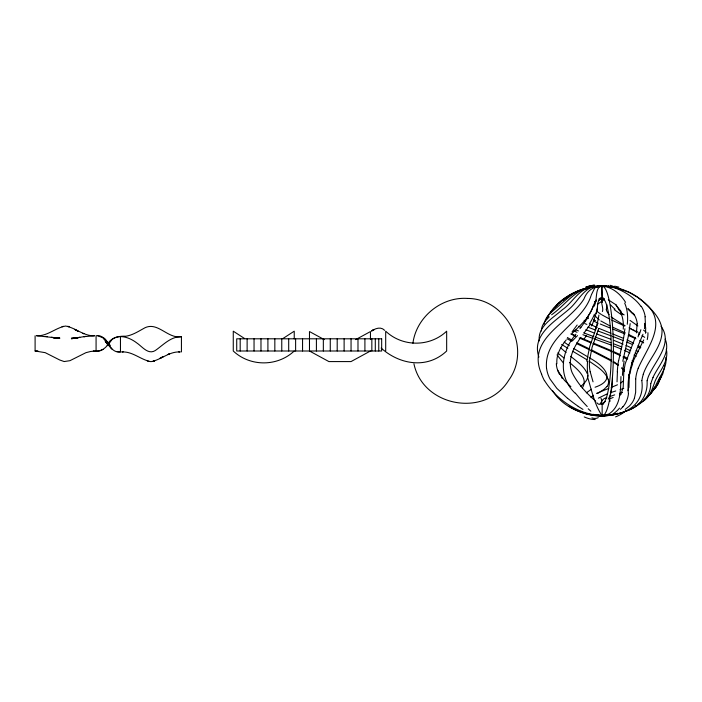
<?xml version="1.0" encoding="UTF-8"?>
<svg xmlns="http://www.w3.org/2000/svg" width="702" height="702" viewBox="0 0 702 702"><rect width="100%" height="100%" fill="white"/><g stroke="black" fill="none" stroke-linecap="round" stroke-linejoin="round"><path stroke-width="1.05" d="M664.452 366.637L664.443 365.268M602.456 302.378L601.474 287.408L601.754 286.311L603.036 286.311L601.939 286.96M602.395 311.521C604.194 308.283 598.885 299.008 603.395 298.42M617.427 371.753L617.023 381.818M620.963 376.562C620.489 389.426 621.252 405.879 609.073 413.873C595.858 418.629 580.44 413.425 568.91 406.195M629.369 374.28L628.957 387.285M624.912 328.773L623.613 338.101L618.69 360.512M630.185 323.622L628.58 335.108L622.779 361.24M635.722 378.992L635.652 392.348L634.38 398.394M589.548 360.512L592.093 347.288L598.639 328.773M544.041 324.166C545.428 315.567 553.729 310.626 559.599 305.089C567.119 298.859 574.306 291.391 584.046 288.794M664.39 367.532L662.758 373.982L658.581 382.292M641.786 380.537C644.436 398.236 633.95 410.293 617.093 413.934M586.749 361.24L589.759 346.428L597.823 323.622M628.395 393.524C626.219 372.42 635.117 353.194 642.953 334.231M645.515 333.266L645.7 328.001L644.69 323.385M412.916 343.278C416.251 317.286 441.321 296.551 467.532 298.438M636.503 332.888L637.065 323.885M644.462 328.694L645.349 322.367L645.041 316.804M546.937 318.576L547.148 317.681M647.086 380.756C647.964 394.919 640.347 406.625 626.623 411.012M650.728 383.573C650.894 399.394 635.731 408.073 622.639 412.293M661.477 375.93L657.818 384.161M635.284 337.39L625.219 363.654L623.832 371.305L623.192 387.25L621.779 391.856L619.418 395.752M595.998 313.469C598.885 308.766 595.305 297.446 603.685 298.394M591.286 294.972L594.445 288.575M593.33 305.51L596.27 299.973M591.049 295.674C582.362 323.578 543.787 335.784 546.516 368.252M593.137 306.081C589.794 317.427 580.273 325.202 572.253 333.266M606.879 304.703L606.352 309.45M643.216 374.306C648.394 358.731 663.346 346.253 661.942 328.79C660.363 317.839 651.877 309.635 644.12 302.483M593.997 306.37C598.464 299.693 593.05 282.336 606.581 286.504M638.223 368.252C646.516 348.525 668.006 323.754 646.402 304.431C633.292 291.304 613.996 284.099 595.498 286.767M643.716 339.908L631.914 363.794M547.455 316.795L550.824 311.53L557.3 305.142M550.447 312.952L550.64 312.513M652.913 377.562C658.344 365.61 671.112 353.194 665.18 339.11M654.94 386.512L651.105 393.418L646.165 398.069M591.435 397.648L593.585 395.235M550.851 312.074L553.518 308.16L557.634 303.94M641.163 402.36C649.727 398.245 652.272 389.04 655.177 380.879C659.748 370.805 669.111 361.118 666.33 349.236M658.704 379.326L659.52 377.869M659.731 377.492C663.109 371.384 667.023 364.689 665.865 357.423M655.756 387.074L650.394 394.041M588.548 316.804L579.931 328.694M590.68 323.885L584.117 332.888M582.283 387.978C589.092 377.773 576.272 368.453 569.454 362.451M575.903 334.231C561.038 351.456 557.493 376.974 575.491 393.524M580.835 337.39C573.692 347.227 566.97 360.214 572.069 372.455C577.535 383.661 586.337 393.12 595.726 401.184M655.378 387.934L650.456 393.339M107.064 345.208C110.425 337.601 118.313 335.863 125.834 336.24C132.924 335.126 138.926 331.019 145.112 327.694C158.09 321.683 167.945 339.11 181.432 336.697L181.432 351.939M555.308 306.95L558.222 303.571A13.364 3.413 -37.1 0 1 561.863 300.316C570.875 293.085 581.914 288.197 593.409 286.89M606.923 386.512L604.071 389.32L598.903 392.672M566.233 339.908C560.722 346.569 556.142 354.879 556.861 363.794M604.457 299.377L597.674 304.168M580.914 386.451C583.871 383.345 588.364 380.098 587.644 375.254M623.63 380.765L620.489 383.178M586.319 392.866L591.435 389.215M549.271 316.883C545.375 320.621 541.242 325.272 541.409 331.028M551.632 314.733C563.917 306.326 572.674 292.295 587.425 287.952M650.131 394.27L649.596 394.735M563.065 300.272L572.902 293.331L581.44 289.777M598.358 398.174L607.669 393.629M603.325 415.207C597.507 416.962 590.698 414.592 584.863 413.215M294.235 351C277.422 366.83 250.07 366.83 233.266 351L233.266 331.186L244.7 338.618M563.943 298.727L561.916 300.298A14.356 2.396 -38.8 0 0 557.721 303.922M563.917 298.754L570.393 294.691L578.088 291.304M625.166 409.424L629.036 406.361A41.646 27.808 11.9 0 0 634.38 398.394M605.352 401.43C598.262 407.423 601.193 398.113 606.826 397.753M644.743 399.052L643.98 399.543M640.742 402.632L638.969 403.72M595.7 287.583L597.341 286.828M638.513 403.992L637.556 404.536M598.464 392.927L597.569 393.418M282.801 338.618L294.235 331.186L294.235 338.926M355.651 339.619L370.454 331.563L370.454 339.601M370.454 351L351.018 361.583L328.913 361.583L309.477 351L309.477 331.563L324.28 339.619M590.698 397.086L593.436 395.63M371.604 330.932L373.938 329.694L371.595 330.94C375.43 328.404 380.914 326.369 384.626 330.326M635.573 405.633L636.082 405.361M103.045 349.333L99.772 350.702L90.698 351.456L85.951 352.667L69.928 360.688L64.154 361.548L59.749 360.003L45.226 352.667L35.1 351L35.1 335.758M595.077 387.232C618.339 379.361 602.614 364.829 589.18 357.73M605.185 286.767L602.149 286.179L599.596 286.767M596.472 393.445L608.783 388.364M372.78 330.3L373.938 329.694M609.766 398.938L613.171 397.411M617.488 384.784L611.214 387.434M609.643 401.237L610.38 400.895M640.882 306.37C630.01 290.426 593.602 273.517 583.95 298.991C568.708 323.455 525.605 338.689 541.69 374.306M594.427 301.72L596.384 300.982M625.93 411.091L624.64 411.583M609.511 396.656L614.689 394.866M79.809 337.267L71.42 338.75L83.784 336.67L94.665 335.775C83.828 336.363 75.693 327.79 65.584 326.044C55.484 327.764 47.35 336.398 36.504 335.74L59.749 338.241L51.369 337.267M619.576 394.928L621.13 394.366M598.508 300.228L602.878 298.508L601.131 298.385M578.913 291.014L580.177 290.584M623.376 412.241C613.136 415.698 601.877 417.085 591.277 414.513M623.753 388.39L620.12 389.592M610.284 392.725L615.751 390.97M588.46 287.952C577.088 291.628 571.656 303.536 562.065 309.951C552.667 318.322 537.671 326.237 539.215 340.926M621.954 412.522L620.568 412.969M61.987 326.746L63.434 326.316M617.146 413.417L617.804 413.215M605.747 415.207L602.149 415.821L596.226 415.207M619.726 393.331L622.525 392.497M582.283 289.522L591.102 287.25M619.857 413.18C596.244 420.182 565.952 412.241 552.535 390.637M610.135 414.671L610.687 414.513M610.547 414.61L603.439 415.795L598.367 415.207M615.821 413.803L614.469 414.162M583.722 289.522L584.643 289.277M584.02 289.031L586.723 288.355M614.092 414.285C587.109 420.208 558.45 403.176 544.506 380.537M586.038 288.917L586.512 288.803M616.953 413.969C609.187 415.742 600.833 416.918 593.129 414.285M613.109 414.505L610.328 415.075M587.644 288.153L589.97 287.671M589.355 288.153L589.829 288.048M599.078 299.061L603.36 298.394M607.906 415.207L601.421 415.795L597.244 414.61M597.06 286.767L599.947 286.284M599.227 298.64L603.58 298.394L602.904 298.376M592.663 287.495L593.585 287.329M590.908 287.495L593.699 287.03M591.374 287.1L604.001 286.205M609.617 415.198L602.149 415.821L600.815 415.215M598.595 286.548L602.211 286.188A64.83 11.267 90 0 1 613.416 351A64.83 11.267 90 0 1 602.149 415.83C594.454 404.694 591.479 389.654 587.425 376.562M594.331 286.767L596.603 286.504M603.325 403.545L600.622 403.606L603.606 403.606L601.14 403.58M599.824 298.604L603.492 298.394M603.22 298.394L599.736 298.464L600.921 298.394M77.975 337.574L71.42 338.241L77.975 337.969M595.814 286.504L600.631 286.205M595.665 286.504L602.149 286.179L602.149 298.368A52.632 9.144 -90 0 1 611.302 351A52.632 9.144 -90 0 1 602.149 403.632L602.149 415.821M596.665 286.416L599.359 286.24M600.034 298.482L604.273 298.569M599.771 298.464L601.974 298.376M53.203 337.969L59.749 337.995L53.203 337.574M181.432 336.697C170.753 336.442 163.355 344.928 155.282 350.535C148.096 355.063 142.111 346.463 136.732 342.901C130.098 337.776 119.384 333.599 112.048 339.514C107.511 345.612 102.202 353.369 93.305 350.825M35.1 351L37.873 350.825M601.939 286.188C585.214 283.468 579.282 300.763 568.752 309.442C554.773 321.639 531.282 334.907 538.89 357.09M601.114 403.606L603.588 403.58M180.028 351.956C169.191 351.307 161.048 359.915 150.948 361.653C140.839 359.942 132.713 351.298 121.867 351.956M600.859 286.223L602.149 286.179M599.701 298.438L602.184 298.376L599.868 298.42L600.64 298.394M603.413 403.606L600.394 403.431M121.867 351.921L123.236 351.895M603.193 403.606L600.886 403.606M603.466 403.606L600.236 403.536M603.685 403.606L601.561 403.606M120.463 336.697L120.463 351.939C113.294 353.124 109.565 346.016 105.748 341.383M600.666 403.606L601.403 403.624M178.668 351.895L180.028 351.921M120.463 351.939L116.997 351.605M604.922 286.24L614.11 287.408M605.475 286.284L608.011 286.504M467.541 298.438C507.037 298.49 531.914 348.64 508.713 380.238C485.556 418.032 422.999 407.107 413.926 363.785M607.835 286.504L603.044 286.188C612.662 287.355 620.743 294.278 625.579 302.378M47.394 336.67L45.226 336.39M610.538 286.828L614.706 287.583M97.824 335.81L102.729 337.671L108.266 344.313L105.493 340.751L108.266 343.998L105.3 341.558L108.266 343.848M614.829 287.583L616.891 288.145M148.798 361.39L147.35 360.96M618.752 288.575L629.036 292.339L637.346 297.13M590.075 414.18L588.943 413.829M593.787 414.522L594.243 414.68M617.549 288.355L618.804 288.794M584.239 413.004L582.449 412.346M594.98 337.004L610.863 342.76M593.541 336.486L583.739 332.915M593.997 338.803L611.512 345.173M592.848 338.382L582.906 334.696M597.981 330.975L611.293 335.925M596.647 333.95L610.652 339.171M595.375 330.001L587.864 327.123M613.688 343.822L621.884 347.007M612.618 336.425L623.016 340.488M594.568 333.169L585.872 329.703M613.776 346.033L621.331 349.052M613.864 340.4L623.113 344.138M578.448 330.914L575.921 329.922M610.556 328.176L600.228 324.008M612.934 329.115L624.789 333.898M610.907 333.231L598.832 328.343M612.846 334.003L623.332 338.303M590.786 342.032L580.861 337.943M593.313 343.059L611.828 350.798M592.927 343.717L611.89 351.667M590.882 342.883L579.15 337.943M581.879 412.118L580.791 411.653M626.746 342.032L632.678 344.603M625.772 348.604L630.694 350.728M381.142 348.069C399.675 364.698 427.281 369.384 446.665 351L446.665 331.186C429.905 347.139 402.457 347.139 385.696 331.186L385.696 351M619.989 289.268L620.568 289.514M628.237 335.363L635.907 338.812M598.06 323.095L593.945 321.27M577 332.3L573.534 330.73M574.964 335.424L571.603 333.924M624.35 350.342L629.913 352.922M608.292 299.807L615.356 304.405L621.173 311.521M597.13 327.606L590.294 324.315M612.986 351.307L619.682 354.378M624.596 325.974L611.846 320.147M626 345.393L631.379 347.902M626.947 339.9L633.669 343.12M629.045 327.895L631.668 329.177M625.307 332.906L612.311 327.027M612.811 352.088L620.55 355.8M632.669 329.642L634.643 330.563M575.596 336.337L570.77 333.95M628.527 334.406L635.354 337.846M589.311 348.815L576.781 342.716M591.014 349.622L611.609 360.319M589.478 349.807L576.939 343.796M580.273 411.416L579.273 410.933M590.522 350.307L611.416 361.065M635.617 331.028L637.539 331.967M610.02 325.947L600.824 320.963M635.257 352.843L636.345 353.369M610.029 319.261L601.912 314.873M638.153 347.183L640.206 348.218M580.905 327.439L578.729 326.316M571.884 341.295L567.076 338.812M639.987 340.795L642.874 342.295M623.824 356.405L627.676 358.415M588.39 318.576L586.723 317.681M629.703 328.255L636.811 332.213M622.867 357.02L627.07 359.433M625.113 325.763L612.767 318.094M572.183 340.303L567.374 337.513M634.003 355.054L636.205 356.326M636.161 350.412L638.302 351.667M638.136 345.56L640.803 347.183M572.7 351.237L586.916 359.757M613.021 362.013L618.146 365.268M632.037 360.898L633.634 361.881M573.657 348.438L587.951 356.976M567.857 348.332L561.644 344.445M582.958 409.424L578.176 406.361M640.092 340.567L643.655 342.918M621.428 314.733L614.18 309.617M601.21 314.443L596.34 310.995M589.101 361.144C596.217 366.102 604.773 370.875 608.16 379.326M613.434 361.46L618.164 364.786M569.269 345.682L564.162 342.137M642.102 335.53L644.708 337.39M637.864 325.93L630.036 320.402M599.262 319.91L594.471 315.417M637.864 297.499L643.664 302.088M585.573 321.437L584.169 320.366M631.703 362.574L632.695 363.338M105.704 340.005L110.161 345.568C106.607 341.04 102.904 334.573 96.077 335.758L96.077 351M621.875 367.98L624.508 370.182M643.576 330.133L646.138 332.257M570.682 356.309C576.693 361.451 583.994 366.067 587.223 373.578M563.96 357.994L557.73 352.957M566.093 352.588L560.503 347.665M567.585 398.394L556.835 388.355L549.991 378.992A23.499 16.699 61.7 0 1 546.551 368.252M627.939 308.441L632.686 313.469M570.893 386.741L564.399 380.256L560.108 374.28M634.397 315.251L627.895 309.099M108.266 344.384L105.783 342.014L110.828 347.701M623.034 314.636L619.059 310.065L615.865 304.431M105.651 339.786L104.203 338.259M110.881 347.911L112.338 349.438M621.753 367.962L624.394 371.297M563.592 363.224L557.011 354.905M628.746 374.798L629.545 375.991M557.669 370.077L561.995 377.562M661.03 326.237C673.604 343.796 654.773 360.916 648.341 376.649A14.47 5.528 -64.5 0 0 647.156 380.712M593.041 381.818L590.189 371.753M378.764 338.803L378.764 351M375.298 338.803L375.298 351M371.841 338.803L371.841 351M364.908 338.803L364.908 351M357.985 338.803L357.985 351M351.053 338.803L351.053 351M344.12 338.803L344.12 351M337.197 338.803L337.197 351M330.265 338.803L330.265 351M323.341 338.803L323.341 351M316.409 338.803L316.409 351M302.553 338.803L302.553 351M295.621 338.803L295.621 351M288.697 338.803L288.697 351M281.765 338.803L281.765 351M274.833 338.803L274.833 351M267.91 338.803L267.91 351M260.977 338.803L260.977 351M254.045 338.803L254.045 351M247.122 338.803L247.122 351M240.189 338.803L240.189 351M598.911 315.084A42.673 13.856 -64.9 0 1 595.12 330.142M590.136 371.779A39.321 31.529 -69.8 0 1 589.469 360.512M601.114 402.746A50.395 8.222 76.9 0 1 596.823 402.72M602.018 401.132A52.553 5.484 85 0 1 600.982 398.183M603.501 403.518A52.553 23.535 84.4 0 1 602.14 403.404M588.153 376.246A48.482 38.031 -71.6 0 1 587.583 361.214M597.56 307.371A52.553 15.067 -63.2 0 1 591.707 326M599.578 286.056A30.616 9.266 23.2 0 1 601.746 285.898M601.877 285.889A30.616 12.68 15.7 0 1 605.256 285.977M594.445 314.25A31.099 11.846 -48.9 0 1 589.285 323.938M583.932 339.163A51.176 10.012 -54.1 0 1 586.346 335.837M598.271 417.629A59.021 20.06 72.4 0 1 591.909 417.857M590.838 411.161A53.317 10.995 57.3 0 1 588.206 408.766M587.241 406.511A51.588 8.187 54.3 0 1 575.403 393.129M572.033 332.011A63.031 21.139 -54.3 0 1 577.158 325.035M593.076 306.774A37.776 15.049 -47 0 1 587.556 316.856M572.578 340.733A51.386 18.7 -40.7 0 1 577.553 335.591M559.617 374.561A19.402 14.426 59.6 0 1 556.309 363.662M595.191 419.542A53.019 27.782 59.1 0 1 584.239 416.927M578.132 406.256A41.646 10.302 41.3 0 1 567.611 398.324M594.524 288.636A45.604 17.006 42 0 1 595.454 287.364M597.156 286.706A35.574 11.96 27.9 0 1 598.323 286.346M544.436 380.686A17.883 5.555 67.3 0 1 541.567 374.306M561.863 377.571A12.566 6.406 60.8 0 1 562.258 378.597M586.521 287.162A23.991 9.916 6.8 0 1 594.19 285.109M546.393 317.98A37.504 8.503 -30.9 0 1 548.666 315.689M585.521 287.188A21.367 8.117 0.3 0 1 594.778 285.249M608.186 379.317A10.197 8.986 9 0 1 607.011 386.565M556.704 305.431A15.611 1.501 -39.6 0 1 563.188 299.965M657.879 384.143A7.968 1.22 -58 0 1 655.352 388.057M586.846 324.412A54.958 12.759 16.1 0 1 584.871 323.613M658.809 382.063A8.836 0.448 -60.2 0 1 655.256 388.109M595.542 320.603A48.912 14.198 18.5 0 1 593.725 319.779M655.624 385.477A10.197 0.535 -62.2 0 1 658.634 379.659M612.767 318.094A16.164 8.661 27.4 0 1 611.109 316.725M609.108 314.689A16.164 8.661 27.4 0 1 606.238 309.424M624.175 314.882A37.504 8.6 30.8 0 1 622.314 313.768M615.092 309.17A19.551 9.644 28.1 0 1 610.705 304.984M608.336 285.854A21.367 5.23 -17.4 0 1 608.871 286.355M650.956 383.362A12.566 3.492 -64.1 0 1 653.062 377.579M609.985 285.302A23.991 8.784 -13.7 0 1 614.066 286.837M641.909 380.466A17.883 8.213 -65.6 0 1 643.33 374.298M647.946 332.722A51.386 33.573 -21.2 0 1 647.226 339.61M630.019 373.894A19.402 9.021 -67.5 0 1 632.634 364.084M628.641 387.214A34.53 23.157 20 0 1 628.027 390.628M626.184 410.521A53.019 42.304 43.4 0 1 615.566 416.883M635.679 379.019A23.499 12.031 -67.2 0 1 638.188 368.243M614.689 286.17A45.604 30.449 22.2 0 1 618.918 287.171M607.897 286.249A35.574 17.234 18 0 1 610.459 286.574M633.274 313.224A31.099 24.631 5.4 0 1 637.276 323.876M639.048 332.195A51.176 32.827 -41.5 0 1 638.057 336.916M619.515 408.116A59.021 39.795 67.3 0 1 610.845 415.242M622.841 406.756A53.317 35.372 45.1 0 1 620.41 409.336M628.501 393.568A51.588 34.222 39.6 0 1 622.946 406.844M640.856 329.686A63.031 35.1 -48.6 0 1 639.136 334.88M641.242 306.248A37.776 29.308 7.6 0 1 645.208 316.795M620.489 312.039A42.673 31.414 -53.7 0 1 623.253 329.141M617.312 371.849A39.321 14.602 -77.2 0 1 618.576 360.53M612.451 377.29A50.395 19.261 76 0 1 608.257 399.14M622.402 375.377A48.482 16.567 -78 0 1 624.139 361.135M624.675 303.062A52.553 36.969 -52.6 0 1 627.255 324.271M655.729 386.319A7.301 1.869 -55.4 0 1 653.983 388.811M163.338 356.528L159.924 358.397L163.338 356.528M169.147 354.01L168.111 354.405L169.147 354.01M154.554 360.942L153.097 361.372L154.554 360.96M84.854 336.539L83.784 336.697L85.951 336.39L84.854 336.539M381.669 338.803L236.723 338.803L236.723 351L381.669 351L381.669 338.803M68.463 326.509L67.734 326.325L69.191 326.755L68.463 326.509M83.784 333.687L82.748 333.318L83.784 333.696M77.975 331.125L74.561 329.361L77.975 331.168M108.266 343.927L105.318 341.47L108.266 343.998M108.266 344.261L105.546 340.645L108.266 344.313"/></g></svg>
